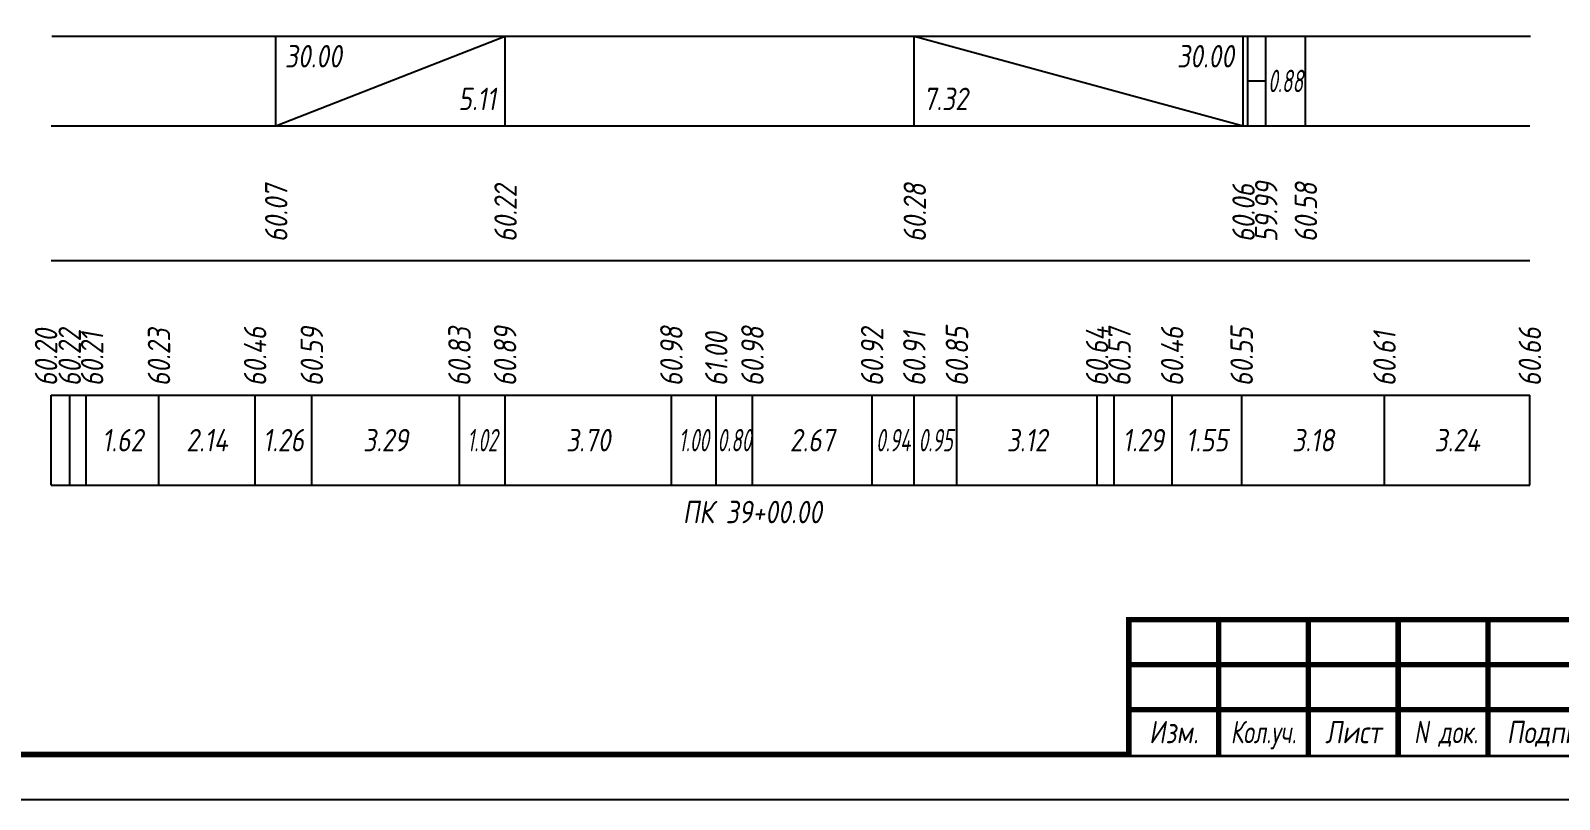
# Model space of a CAD drawing. Extents: x -717 to 1451, y -133302 to 233.
# Drawn here: x 77.6 to 247.9, y -61464.4 to -61378.8 of the extents above; entities that cross this region are included whole.
import ezdxf
from ezdxf.enums import TextEntityAlignment as Align

# ---------------------------------------------------------------- set-up
doc = ezdxf.new("R2010")
doc.units = 0
for name, color, linetype in [('Зарамочное оформление', 7, 'Continuous'), ('Код_510', 7, 'Continuous'), ('Код_516', 1, 'Continuous'), ('Подписи поперечников', 7, 'Continuous'), ('Таблица', 7, 'Continuous')]:
    doc.layers.add(name, color=color, linetype=linetype)
doc.styles.add('М', font='romand.shx', dxfattribs={"width": 0.8, "oblique": 10, "height": 2.5})

# ---------------------------------------------------------------- blocks, each defined once
blk = doc.blocks.new('Штамп')
at = {"linetype": 'Continuous'}
blk.add_wipeout([(199.95, -411.25), (384.95, -411.25), (384.95, -426.25), (199.95, -426.25)], dxfattribs=at).dxf.layer = 'Зарамочное оформление'
at = {"layer": 'Зарамочное оформление', "linetype": 'Continuous', "lineweight": -3, "const_width": 0.6, "flags": 128}
for points in [[(199.95, -426.25), (199.95, -411.25), (384.95, -411.25)], [(209.95, -411.25), (209.95, -426.25)], [(219.95, -411.25), (219.95, -426.25)], [(229.95, -411.25), (229.95, -426.25)], [(239.95, -411.25), (239.95, -426.25)], [(199.95, -416.25), (264.95, -416.25)], [(199.95, -421.25), (264.95, -421.25)]]:
    blk.add_lwpolyline(points, dxfattribs=at)
at = {"layer": 'Зарамочное оформление', "linetype": 'Continuous', "style": 'М', "oblique": 10}
for s, width, p in [('Изм.', 0.8, (204.95, -423.75)), ('Кол.уч.', 0.7, (214.95, -423.75)), ('Лист', 0.8, (224.95, -423.75)), ('N док.', 0.7, (235.28, -423.75)), ('Подпись', 0.8, (247.45, -423.75))]:
    blk.add_text(s, height=2.5, dxfattribs=dict(at, width=width)).set_placement(p, align=Align.MIDDLE_CENTER)
blk = doc.blocks.new('шифр')
blk.add_blockref('Штамп', (0, -61093))

msp = doc.modelspace()

# ---------------------------------------------------------------- linework, layer by layer
at = {"flags": 128}
msp.add_lwpolyline([(-30.054, -61464.421), (389.946, -61464.421), (389.946, -61167.421), (-30.054, -61167.421)], close=True, dxfattribs=at)
at = {"const_width": 0.6, "flags": 128}
msp.add_lwpolyline([(-10.054, -61459.421), (384.946, -61459.421), (384.946, -61172.421), (-10.054, -61172.421)], close=True, dxfattribs=at)
at = {"layer": 'Код_510'}
for p, q in [((79.946, -61429.421), (79.946, -61419.421)), ((81.996, -61429.421), (81.996, -61419.421)), ((83.846, -61429.421), (83.846, -61419.421)), ((91.942, -61429.421), (91.942, -61419.421)), ((102.644, -61429.421), (102.644, -61419.421)), ((108.963, -61429.421), (108.963, -61419.421)), ((125.404, -61429.421), (125.404, -61419.421)), ((130.489, -61429.421), (130.489, -61419.421)), ((149.006, -61429.421), (149.006, -61419.421)), ((154.008, -61429.421), (154.008, -61419.421)), ((158.031, -61429.421), (158.031, -61419.421)), ((171.359, -61429.421), (171.359, -61419.421)), ((176.063, -61429.421), (176.063, -61419.421)), ((180.81, -61429.421), (180.81, -61419.421)), ((196.419, -61429.421), (196.419, -61419.421)), ((198.334, -61429.421), (198.334, -61419.421)), ((204.778, -61429.421), (204.778, -61419.421)), ((212.52, -61429.421), (212.52, -61419.421)), ((228.428, -61429.421), (228.428, -61419.421)), ((244.617, -61429.421), (244.617, -61419.421))]:
    msp.add_line(p, q, dxfattribs=at)
at = {"layer": 'Код_516'}
for p, q in [((104.946, -61389.421), (104.946, -61379.421)), ((104.946, -61389.421), (130.489, -61379.421)), ((130.489, -61389.421), (130.489, -61379.421)), ((176.063, -61389.421), (176.063, -61379.421)), ((176.063, -61379.421), (212.673, -61389.421)), ((212.673, -61389.421), (212.673, -61379.421)), ((213.199, -61389.421), (213.199, -61379.421)), ((215.199, -61389.421), (215.199, -61379.421)), ((219.617, -61389.421), (219.617, -61379.421)), ((213.199, -61384.421), (215.199, -61384.421))]:
    msp.add_line(p, q, dxfattribs=at)
at = {"layer": 'Таблица'}
for p, q in [((80, -61379.421), (244.671, -61379.421)), ((79.946, -61389.421), (244.617, -61389.421)), ((79.946, -61404.421), (244.617, -61404.421)), ((79.946, -61419.421), (244.617, -61419.421)), ((79.946, -61429.421), (244.617, -61429.421))]:
    msp.add_line(p, q, dxfattribs=at)

# ---------------------------------------------------------------- texts
at = {"layer": 'Код_510', "style": 'М', "oblique": 10, "width": 0.8}
for s, p in [('60.85', (180.81, -61418.421)), ('60.20', (79.362, -61418.421)), ('60.22', (81.996, -61418.421)), ('60.21', (84.496, -61418.421)), ('60.23', (91.942, -61418.421)), ('60.46', (102.644, -61418.421)), ('60.59', (108.963, -61418.421)), ('60.83', (125.404, -61418.421)), ('60.89', (130.489, -61418.421)), ('60.98', (149.006, -61418.421)), ('61.00', (154.008, -61418.421)), ('60.98', (158.031, -61418.421)), ('60.92', (171.359, -61418.421)), ('60.91', (176.063, -61418.421)), ('60.64', (196.419, -61418.421)), ('60.57', (198.919, -61418.421)), ('60.46', (204.778, -61418.421)), ('60.55', (212.52, -61418.421)), ('60.61', (228.428, -61418.421)), ('60.66', (244.617, -61418.421))]:
    msp.add_text(s, height=2.5, rotation=90, dxfattribs=at).set_placement(p, align=Align.MIDDLE_LEFT)
at = {"layer": 'Код_510', "style": 'М', "oblique": 10}
for s, width, p in [('1.62', 0.8, (87.894, -61424.421)), ('2.14', 0.8, (97.293, -61424.421)), ('1.26', 0.8, (105.803, -61424.421)), ('3.29', 0.8, (117.183, -61424.421)), ('1.02', 0.6, (127.946, -61424.421)), ('3.70', 0.8, (139.747, -61424.421)), ('1.00', 0.6, (151.507, -61424.421)), ('0.80', 0.6, (156.019, -61424.421)), ('2.67', 0.8, (164.695, -61424.421)), ('0.94', 0.6, (173.711, -61424.421)), ('0.95', 0.6, (178.436, -61424.421)), ('3.12', 0.8, (188.615, -61424.421)), ('1.29', 0.8, (201.556, -61424.421)), ('1.55', 0.8, (208.649, -61424.421)), ('3.18', 0.8, (220.474, -61424.421)), ('3.24', 0.8, (236.522, -61424.421))]:
    msp.add_text(s, height=2.5, dxfattribs=dict(at, width=width)).set_placement(p, align=Align.MIDDLE_CENTER)
at = {"layer": 'Код_516', "style": 'М', "oblique": 10, "width": 0.8}
msp.add_text('30.00', height=2.5, dxfattribs=at).set_placement((105.946, -61380.421), align=Align.TOP_LEFT)
msp.add_text('30.00', height=2.5, dxfattribs=at).set_placement((211.673, -61380.421), align=Align.TOP_RIGHT)
at = {"layer": 'Код_516', "style": 'М', "oblique": 10, "width": 0.6}
msp.add_text('0.88', height=2.5, dxfattribs=at).set_placement((217.408, -61384.421), align=Align.MIDDLE_CENTER)
at = {"layer": 'Код_516', "style": 'М', "oblique": 10, "width": 0.8}
msp.add_text('5.11', height=2.5, dxfattribs=at).set_placement((129.489, -61388.421), align=Align.BOTTOM_RIGHT)
msp.add_text('7.32', height=2.5, dxfattribs=at).set_placement((177.063, -61388.421), align=Align.BOTTOM_LEFT)
for s, p in [('60.07', (105, -61402.371)), ('60.22', (130.543, -61402.371)), ('60.28', (176.117, -61402.371)), ('60.06', (212.727, -61402.371)), ('59.99', (215.254, -61402.371)), ('60.58', (219.671, -61402.371))]:
    msp.add_text(s, height=2.5, rotation=90, dxfattribs=at).set_placement(p, align=Align.MIDDLE_LEFT)
at = {"layer": 'Подписи поперечников', "style": 'М', "oblique": 10, "width": 0.8}
msp.add_text('ПК 39+00.00', height=2.5, dxfattribs=at).set_placement((158.031, -61434.421), align=Align.BOTTOM_CENTER)

# ---------------------------------------------------------------- next in the draw order: block references
msp.add_blockref('шифр', (0, 59.829))

doc.saveas('drawing.dxf')
